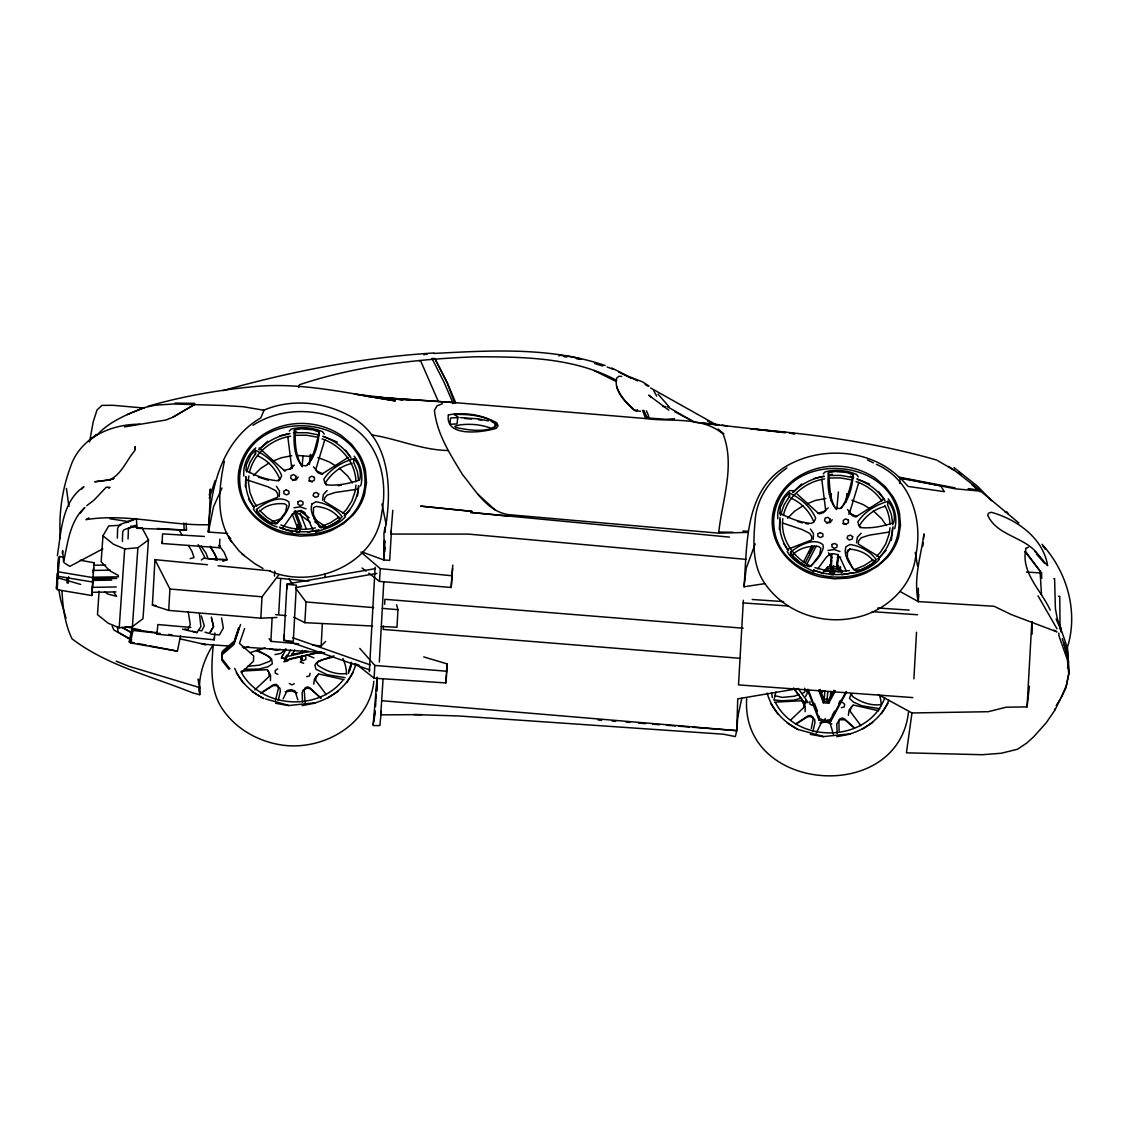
<?xml version="1.0" encoding="UTF-8"?>
<svg xmlns="http://www.w3.org/2000/svg" width="1128" height="1128" viewBox="0 0 1128 1128"><rect width="100%" height="100%" fill="white"/><g stroke="black" fill="none" stroke-linecap="round" stroke-linejoin="round"><path stroke-width="1.5" d="M1032.106 634.176L1032.12 621.951M305.829 656.947L305.829 659.415L303.319 660.486L300.795 659.175L300.725 656.707M295.31 435.211C294.958 445.941 296.481 457.7 302.374 466.809M1054.031 630.073L1056.95 631.863L1011.435 614.647L994.106 606.286L918.22 601.576L918.333 588.167M92.75 580.497L92.552 582.006L57.909 576.253L59.572 556.471L63.027 557.091M59.558 557.514L59.572 556.471M94.16 563.831L94.174 562.773L80.328 560.249M61.984 590.522C62.689 606.963 64.86 623.84 72.023 638.829C107.371 665.802 151.956 676.321 192.564 692.832L199.726 694.707C197.992 677.068 203.816 659.09 213.403 644.398M92.552 582.006L92.792 577.606L58.148 571.783M92.82 579.228L94.174 562.773M58.205 564.169L58.67 557.246L57.331 579.143M199.726 694.707L199.896 687.671L198.288 679.056L198.697 683.864M57.683 581.639L57.147 589.704L91.791 595.528L93.004 578.072M376.935 691.013L377.231 679.606M297.538 529.554L297.143 524.661L298.215 524.449L299.23 524.872L299.103 529.497L296.565 529.244M833.225 567.581L832.506 572.812L831.012 572.657L831.139 567.37L833.225 567.581L831.519 567.934M413.638 714.574L458.546 715.956L723.429 734.201L735.343 736.57L736.781 730.634L737.726 698.852L798.469 688.531M117.34 538.141L117.65 528.172L119.822 524.619L136.065 518.499M384.507 540.439L384.296 546.953L383.887 533.699L384.93 527.396L384.775 532.289M122.388 541.454L122.74 531.626L123.826 529.864L136.643 525.042M391.374 532.303L389.696 560.404L383.76 559.911L384.436 541.087M384.747 532.529L384.93 527.396M128.056 538.93L128.437 528.51L136.319 525.549M446.688 673.176L447.069 663.884L423.733 656.905M68.596 576.746L68.23 583.19L66.947 582.711L67.201 578.692M286.329 660.374L286.568 655.128M255.351 454.626L255.548 450.312C266.462 455.543 276.952 464.257 281.718 475.649L279.941 479.513L276.966 480.697C266.011 479.71 255.534 475.649 245.932 470.446L246.327 464.651L250.909 454.922L255.548 450.312M789.346 497.335L789.558 493.021C800.471 498.252 810.947 506.965 815.713 518.358L813.937 522.208L810.961 523.406C800.006 522.419 789.544 518.358 779.927 513.155L780.322 507.36L784.919 497.631L789.558 493.021M829.672 566.693L829.771 564.578M838.259 567.426L838.358 565.311L838.753 568.709M245.34 486.746L245.862 476.552M298.638 643.848L270.917 641.324L272.116 617.721M779.349 529.455L779.941 517.555M421.844 714.602L380.728 714.87L383.055 679.112M312.484 645.117L321.156 645.907L322.326 624.052M743.366 600.251L738.516 684.907L912.862 697.583M276.896 617.467L260.822 618.172L168.721 610.403L152.407 605.158L154.959 559.657L207.496 564.747M168.721 610.403L169.919 589.027L154.959 559.657M213.291 644.666C211.303 667.057 209.54 691.506 223.598 710.711C236.401 728.646 256.465 740.222 277.925 744.367C319.647 752.686 369.406 726.235 373.833 681.27M260.822 618.172L262.02 596.797L278.94 574.66M278.701 613.9L280.661 578.89M284.284 634.782L284.002 639.872L369.928 669.976M286.85 589.07L287.132 583.98L375.455 568.625M372.649 626.04L304.856 622.67L306.026 601.957L295.804 588.294M369.335 671.668L375.116 567.271M446.617 674.727L445.814 682.919L374.101 678.21L374.82 665.449L359.79 648.389M452.568 568.385L451.172 587.491L379.53 581.399L380.249 568.639L360.946 552.071M375.525 706.565L376.202 694.453M376.399 690.999L377.175 677.152L373.142 725.107L375.088 710.823L374.073 720.82M362.328 552.1L383.76 559.911L384.817 540.876M385.607 527.03C392.304 485.971 389.696 435.267 346.959 414.512C321.198 401.3 289.84 398.889 263.106 410.479M379.332 662.023L383.774 581.992M383.407 626.068L383.224 629.424L739.7 658.287M384.634 604.34L384.902 599.321L743.14 628.211M396.577 604.763L397.972 609.684L396.986 627.253L381.334 626.463M445.814 682.919L447.069 663.884M451.172 587.491L452.779 565.086M900.849 478.582L908.082 486.422L944.432 491.667L940.555 485.759L900.116 478.258C870.999 449.113 821.395 445.673 786.371 466.16C744.085 490.934 747.356 544.824 744.015 586.8L764.812 583.627M913.891 678.873L916.514 632.258M980.204 491.864L979.781 490.144L954.796 470.63L937.706 460.619M878.331 694.608L911.974 712.966L988.184 711.712L1006.246 707.2L1027.058 706.918L1031.824 621.909M219.875 545.614L219.396 547.743L162.037 543.484L162.587 533.868L204.337 536.463M219.396 547.743L219.889 539.156M214.856 633.005L214.221 639.83L156.947 634.162L157.074 631.99M324.934 577.423L325.132 574.053M274.442 576.126L274.753 571.078M214.221 639.83L214.362 637.715M80.596 584.389L57.133 577.606L56.4 588.548L56.922 583.768M92.002 592.679L93.215 578.875M99.109 591.213L97.487 614.647L108.161 623.206L119.201 627.788L132.413 626.618L142.988 618.722L148.473 539.889L142.452 528.595M120.696 525.281L108.725 525.916L102.958 535.814L101.153 561.758L109.599 570.669L118.496 575.562M119.201 627.788L124.686 548.927L113.632 544.345L102.958 535.814M132.413 626.618L137.884 547.757L148.473 539.889M746.228 559.389L468.754 534.122L390.88 534.052L392.798 510.307M692.902 727.264L736.781 730.634L738.149 712.008L737.923 716.224L741.815 698.246M117.453 626.956L118.087 632.145L131.764 639.928M56.64 584.262L57.528 573.066M353.642 461.465L353.868 458.645C342.263 461.972 330.518 468.825 323.863 479.174L324.906 483.306L327.613 484.941C338.499 485.83 349.342 483.418 359.635 480.077A27.89 23.533 20.4 0 0 353.854 458.659M384.803 551.663L385.17 547.249M830.603 567.638L831.59 555.737M836.962 568.174L837.949 556.273M887.637 504.174L887.863 501.354C876.259 504.681 864.513 511.534 857.858 521.883L858.916 526L861.623 527.65C872.494 528.538 883.337 526.127 893.63 522.786A27.89 23.533 20.4 0 0 887.849 501.354M899.876 591.396L918.22 601.576L918.812 594.639M922.93 546.022L923.226 542.554M923.522 539.071L923.959 533.868C920.815 556.95 913.313 577.818 918.22 601.576M830.589 566.919L831.731 553.749M57.697 570.176L58.092 565.621M93.173 572.798L93.61 567.934M301.867 656.425L301.402 661.642L302.078 655.636M57.81 579.975L58.106 576.634M842.574 572.206L839.655 567.807L833.705 566.2L827.726 566.792L827.346 570.853L831.844 570.401M833.705 566.2L833.338 570.246L839.288 571.868L839.655 567.807M156.947 634.162L157.85 624.545L190.843 627.45M208.863 526.846L208.37 532.078L227.644 533.431M321.55 651.801L285.017 660.5L285.342 657.004M805.603 700.671L805.293 704.041L794.027 688.686M830.786 500.606L831.406 493.796M831.392 565.283L831.872 560.038M836.807 509.01L838.386 491.991M824.103 699.642L824.92 690.9M837.159 567.525L838.132 557.049M827.021 700.234L827.839 691.492M846.07 502.059L846.86 493.542M830.208 698.387L830.857 691.408M848.933 514.312L849.243 510.913M1067.582 667.903L1068.456 662.249L1067.497 648.121L1057.288 618.595L1055.399 608.753L1054.595 578.565L1053.876 578.847M846.691 691.845L830.913 721.046L824.808 722.258L818.984 720.045L819.337 716.252M835.284 690.914L828.727 703.237L823.355 702.772L823.708 699.022L820.183 689.462M824.808 722.258L825.16 718.466M828.727 703.237L829.094 699.473L834.001 690.223M830.913 721.046L831.28 717.267M292.222 468.599L292.547 465.258M302.121 465.977L303.079 455.966M309.396 464.51L310.355 454.485M311.272 459.97L311.751 454.965M836.736 567.426L838.005 554.285M381.095 713.516L379.882 725.572L373.227 725.586M57.415 575.209L57.923 570.415M92.228 591.664L91.791 595.528M246.101 477.229C244.621 487.945 248.019 499.126 254.42 507.769M358.507 485.534C358.069 496.969 352.599 508.065 344.195 515.764M780.097 519.923C778.616 530.654 782.028 541.835 788.416 550.478M892.516 528.242C892.065 539.678 886.594 550.76 878.204 558.473M559.15 356.067L559.234 355.179L571.247 356.716L581.301 358.986M390.88 534.052L391.176 531.119M899.566 483.489L900.116 478.258L905.488 478.751L955.007 488.791L979.837 491.089M302.177 653.211L302.487 650.264M57.359 555.766C61.138 532.19 61.913 501.128 83.895 486.746L81.695 488.988M297.017 529.948L297.143 524.661M89.521 441.993L93.243 421.717L97.022 409.943L102.028 405.361L113.026 405.304L144.201 408.054M381.334 711.077L380.728 714.87M1027.058 706.918L1029.385 686.247M62.28 553.171L62.646 550.549L63.577 562.04C67.694 543.372 69.795 520.882 84.84 507.515L80.285 513.113M744.015 586.8L746.214 568.272L755.182 543.922M383.76 559.911L384.169 556.612M357.505 495.925L358.803 485.815M891.289 540.312L893.024 526.832M57.909 576.253L58.12 574.617M132.47 412.411L144.962 407.419L155.424 405.163L173.472 403.993L223.626 405.488L243.338 406.729L264.051 410.282L260.794 417.91C220.947 441.062 210.217 489.397 208.37 532.078L213.544 506.712L221.99 488.001M674.53 418.699L666.38 419.334L648.487 418.037L648.572 415.71L646.471 410.846M911.974 712.966L906.418 752.827L982.22 754.717L1001.241 753.25L1017.47 749.26L1026.945 742.929L1033.671 736.795L1046.234 722.808L1054.877 710.161L1065.791 688.221L1068.78 674.008L1067.398 659.852L1059.107 636.291M1025.972 548.405C1020.375 572.587 1041.158 590.099 1050.224 610.121M209.314 495.248L210.386 488.988L209.032 524.731C168.142 525.803 126.674 513.029 85.982 519.655L88.886 517.879M811.314 728.533L813.048 719.579L812.879 717.126L810.637 715.42L808.127 715.786L795.536 724.091M180.579 635.769L177.392 651.152L130.467 642.904L129.241 641.804L131.722 629.368L156.157 632.625M130.467 642.904L132.963 630.439L131.722 629.368M224.373 461.197C218.902 487.705 215.293 518.245 231.592 541.849M908.477 712.346C897.747 804.997 740.701 792.674 746.651 698.74M282.522 655.015L282 657.441L284.256 658.907M162.037 543.484L162.517 541.369M278.278 700.389L280.35 691.224L279.941 688.221L276.346 685.57L273.032 685.627L261.104 693.128M812.935 731.466L814.994 722.315L814.599 719.297L811.004 716.647L807.69 716.703L795.748 724.218M310.115 673.289L309.495 675.926L306.717 676.603M298.666 387.496L299.315 384.803C355.672 365.839 416.458 359.113 475.861 356.786C523.477 356.857 573.532 357.195 616.607 380.362M360.692 485.942C363.597 475.79 360.791 464.299 354.192 456.177M894.687 528.637C897.592 518.485 894.786 507.008 888.187 498.886M349.398 670.878L351.259 664.138M294.408 430.008C293.421 441.739 293.9 455.881 301.5 465.399L306.196 465.836C315.332 457.756 318.152 443.868 319.28 432.137L313.034 429.81L301.007 428.767L294.408 430.008L295.324 433.504M828.403 472.717C827.43 484.434 827.896 498.59 835.495 508.108L840.205 508.545C849.328 500.451 852.148 486.577 853.276 474.846L847.029 472.519L835.002 471.462L828.403 472.717C830.208 484.927 828.784 498.872 836.37 509.518M209.286 498.336L214.997 480.838M238.487 628.141L234.257 641.071L222.258 651.434L221.863 658.54L229.943 668.904M240.532 624.545L233.933 644.511L221.948 654.86L221.722 660.12L228.787 669.158M239.009 628.056L234.088 642.918L222.089 653.267M244.621 628.507L239.46 643.369L253.715 655.932L253.433 661.191L241.871 672.33M348.58 671.104L351.668 662.249M884.775 697.767C868.546 742.915 797.115 744.424 775.585 702.8M246.623 472.054L250.092 462.17L255.83 453.132M348.481 673.374L351.316 665.323M780.618 514.749L784.087 504.879L789.826 495.841M324.85 439.61L315.671 469.826L317.955 472.801L321.649 474.254L348.016 457.489M858.845 482.319L849.666 512.535L851.189 514.509M875.201 561.659L876.075 559.418C870.125 551.127 860.1 545.952 850.033 544.5L846 546.643C843.095 555.3 849.567 564.099 854.798 570.571L861.44 569.598L871.803 564.254L876.075 559.418M648.403 416.514L648.487 418.037M319.28 432.137C316.108 443.445 314.388 455.529 307.239 465.385M853.276 474.846C850.103 486.154 848.383 498.238 841.248 508.094M275.472 700.361L278.39 688.489L278.235 686.05L275.979 684.343L273.469 684.71L260.892 693.001M285.412 649.178L281.041 653.309L275.035 654.607M1061.166 697.64L1066.482 685.26L1069.161 671.442L1068.019 656.933L1063.789 642.833L1068.019 656.933L1064.127 643.778M182.51 629.17L187.558 630.397L190.265 624.602L188.207 611.545M278.461 481.036L279.589 478.653C275.514 468.881 267.844 460.351 258.072 456.079M294.253 465.131L289.91 468.853L283.889 470.503M828.248 507.84L823.905 511.548L817.885 513.212M816.291 733.045L821.931 721.539M1066.411 650.306C1079.242 613.97 1067.737 572.249 1041.948 544.274M283.128 698.824L287.287 690.449L291.264 689.603L295.057 690.999L297.863 699.966M279.293 496.475L279.434 490.863L276.402 486.295M813.302 539.184L813.429 533.558L810.412 529.004M809.002 553.397L812.132 547.207M803.122 562.689L811.906 545.642M806.661 564.508L816.249 545.994M285.017 660.5L290.686 649.742M805.195 562.928L814.162 545.938M286.174 648.995L281.281 658.202L286.23 658.625M834.621 690.829L828.883 701.63L823.51 701.165L819.393 690.012M294.718 649.855L292.222 654.48L307.013 651.11M832.111 715.73L834.593 711.119M838.753 703.421L840.402 700.347M846.014 691.732L831.082 719.41L824.963 720.609L819.139 718.395L808.127 689.363M270.452 680.579L270.565 675.263L267.576 670.06M805.096 711.669L805.223 706.339L802.234 701.137M210.189 632.103L213.46 626.421L211.472 618.144M297.425 527.072L295.423 530.498L296.171 531.824L299.005 532.106L300.048 530.921L298.582 527.185M1056.189 705.634L1060.334 698.965M851.062 693.903L849.511 698.345L853.318 702.011L861.623 705.733L879.784 708.751M346.818 682.567L353.261 672.344M881.476 713.643L887.919 703.421M282.141 528.708L291.969 515.002L295.846 511.365L299.808 511.026L303.629 511.985L306.689 516.201L312.964 529.948M817.814 568.808L825.964 557.697L829.855 554.059L833.803 553.721L837.625 554.694L840.684 558.91L846.381 571.219M187.558 630.397L196.977 632.596L200.883 626.632L199.43 613.674M298.243 476.989L296.1 479.95L292.448 480.218M832.238 519.698L830.095 522.645L826.443 522.913M847.029 552.706L850.019 548.631M839.486 703.519L841.474 700.798M256.465 509.518C264.248 503.074 279.688 494.332 288.909 501.946L289.318 504.822C287.4 512.69 281.676 519.106 275.443 524.012L269.014 521.996L259.877 514.946L256.465 509.518L257.128 511.886M790.46 552.226C798.257 545.769 813.697 537.027 822.918 544.655L823.327 547.531C821.395 555.385 815.671 561.814 809.453 566.707L803.009 564.691L793.872 557.655L790.46 552.226L791.123 554.595M805.632 696.498L807.408 692.86L806.308 690.167M823.327 571.981L827.726 566.792M825.329 571.529L827.529 568.949L832.013 568.498M276.811 523.829L285.581 512.112L286.879 505.527L284.637 503.807C275.923 503.06 266.377 504.695 259.976 511.054M345.126 515.172L349.736 510.166M810.806 566.538L819.577 554.821L820.874 548.222L818.632 546.516C809.312 545.599 799.385 547.87 792.716 554.779M877.979 559.135L886.044 550.379M97.177 434.872C109.458 421.477 126.858 414.455 143.439 407.955M342.785 513.325L346.437 509.602L351.823 501.072L355.038 491.568A53.566 47.023 3.2 0 0 355.898 485.068M876.78 556.034L880.432 552.311L885.818 543.781L889.033 534.277A53.566 47.023 3.2 0 0 889.907 527.777M108.824 488.297L109.966 487.324L106.243 487.211L94.019 500.127L86.771 505.682M253.588 475.522L260.498 468.571L268.943 463.114M342.672 680.522C317.053 712.346 260.413 707.947 240.941 671.71M787.584 518.217L794.493 511.28L802.939 505.809M259.13 449.818C266.842 441.499 277.544 435.944 288.669 433.998M793.139 492.527C801.218 483.771 812.583 478.173 824.328 476.397M289.247 431.107L291.264 429.077C301.613 426.539 312.794 427.498 322.566 431.756L324.272 434.097M823.243 473.802L825.273 471.786C835.608 469.248 846.804 470.207 856.575 474.465L858.281 476.806M321.156 645.907L325.654 641.451M299.23 524.872L297.524 525.239M345.422 516.68C337.808 525.634 326.161 528.553 315.6 532.049M879.417 559.389C872.367 566.834 862.765 571.811 852.599 573.221M821.043 693.114L823.341 690.914M259.031 449.48L267.703 441.231M621.725 376.399L618.891 376.287L616.776 377.965C613.35 391.148 625.857 402.344 634.528 410.521L636.319 410.902L637.517 409.76M793.026 492.175L801.698 483.94M255.718 447.901C247.709 454.669 242.746 465.54 243.845 476.072M289.825 469.459L291.687 467.767L287.781 436.451M822.89 513.014L825.682 510.476L821.776 479.16M254.857 689.913L269.084 676.504L269.113 672.753L267.223 669.665L241.519 671.104M790.827 719.875L803.728 707.58L803.77 703.844L801.881 700.742L774.499 702.18M786.935 467.993C769.902 479.527 757.438 497.8 755.295 518.499C753.307 540.89 751.53 565.339 765.588 584.544C784.989 611.968 821.099 624.785 853.67 617.975C884.535 612.504 912.665 587.336 915.823 555.173C923.099 520.262 911.156 479.527 876.428 464.355M201.348 560.01L204.774 557.331L198.161 544.627M339.542 519.966L331.435 525.281L323.778 528.327M874.891 561.786L865.43 567.99L856.251 571.628M339.119 517.047L330.151 522.899L320.056 527.002M873.114 559.756L864.147 565.607L854.051 569.711M327.289 698.288L338.019 691.337M861.947 729.379L872.677 722.413M277.685 668.932L275.218 670.483L275.274 673.176L277.869 674.304M293.985 507.797L300.104 506.81L306.012 508.841M827.98 550.492L834.1 549.519L840.007 551.55M172.654 417.346L194.495 404.515L172.654 417.346L166.028 419.969L124.545 426.906M883.506 499.337L855.659 516.962L851.95 515.496M285.144 691.831L291.25 690.928L297.172 692.803M819.788 722.921L825.893 722.019L831.815 723.894M102.831 548.871L69.781 566.383L64.338 562.914M252.926 425.284C281.38 407.039 319.591 407.194 348.397 424.579C379.276 442.106 388.159 479.583 381.814 512.464C376.442 563.859 314.261 590.071 269.62 571.022M318.308 674.234L314.5 678.859L313.711 684.202M852.965 705.31L849.158 709.949L848.355 715.279M136.474 518.725L136.897 528.299L142.156 527.622M254.463 506.303L277.657 497.265L277.671 493.881L275.782 490.708L268.083 486.831L247.399 480.02M788.458 549.012L811.652 539.974L811.681 536.59L809.777 533.417L802.078 529.54L783.058 523.166M452.427 403.57L454.542 402.597L645.681 418.558C671.132 422.098 701.954 415.95 723.09 434.04C735.47 465.681 722.047 500.79 718.649 533.163L508.375 514.622C486.746 511.195 475.325 489.989 462.55 474.662C450.467 454.781 436.987 434.153 434.435 410.423L437.001 405.868L442.387 403.725M1025.493 548.546L1028.468 547.263M802.135 693.367L804.49 692.366L805.603 690.054L804.645 688.235M294.309 683.779L291.715 684.879L289.304 683.399M127.351 414.54L131.088 413.017M327.134 490.553L323.369 494.529L322.552 500.155M861.143 533.262L857.365 537.238L856.547 542.864M273.512 460.915L281.45 457.714L291.771 455.754M807.521 503.624L815.445 500.423L825.766 498.463M126.04 522.645L134.049 519.641M222.808 561.279L227.165 559.699L224.077 552.226L218.931 545.444M798.934 694.524L794.126 696.244L782.353 697.4L774.95 695.736M243.789 648.318L248.653 646.725M352.035 463.354C341.107 465.808 331.59 473.125 325.611 482.502L326.288 485.04M884.549 506.542C874.172 509.024 865.331 516.342 859.621 525.211L860.283 527.749M272.158 521.658L282.085 518.485M250.19 652.619L265.066 647.895M280.336 649.333L276.473 650.433L269.62 648.797M333.973 655.89L318.265 661.121L316.982 662.742L317.659 665.21C325.978 670.991 336.2 674.995 346.437 673.501M147.867 406.32C183.215 396.097 219.593 389.809 256.197 386.425C303.15 382.307 349.384 393.601 395.434 400.905L354.474 394.081L402.809 399.82L384.056 397.972M190.124 558.656L194.03 557.57L191.986 551.38L188.432 545.473M222.907 390.64C291.785 371.197 362.37 357.421 433.885 352.979M801.19 698.218L793.915 700.121L781.901 700.784L774.175 699.91M333.352 657.046L322.862 659.683L316.404 662.813L314.895 665.224L315.953 669.2L326.965 674.643L345.126 677.674M841.375 707.693L844.153 707.002L844.759 704.38L842.602 702.462M288.655 656.214L308.593 651.476M821.607 513.31L819.041 513.903L797.087 494.008M279.871 435.775L290.023 433.462M293.407 432.687L296.791 431.911M813.866 478.483L824.032 476.157M829.108 475.001L832.492 474.239M321.268 651.787L289.529 658.893L287.414 661.121L283.734 661.812M302.135 705.62L315.177 703.082M836.793 736.697L849.821 734.173M290.657 436.198C277.953 438.073 266.25 445.024 258.002 454.81A53.665 47.108 3.2 0 0 249.415 472.773M315.346 527.904C303.954 530.541 291.673 529.469 280.886 524.957M824.653 478.906C811.948 480.782 800.245 487.733 791.997 497.504A53.665 47.108 3.2 0 0 783.41 515.482M849.356 570.613L833.465 571.91M319.069 529.85L309.142 531.725L299.019 531.753M853.064 572.559C840.036 575.844 825.879 575.224 813.471 569.922M295.508 587.575L376.907 573.405M307.93 532.021L316.503 530.583M841.939 574.73L852.204 572.996M786.061 432.602L694.665 422.295L674.784 411.762M139.844 424.213C110.53 424.072 79.651 437.932 70.26 467.556C61.927 490.13 58.628 514.579 60.32 538.578M337.892 485.66L341.262 485.223M371.817 434.929C397 438.75 421.816 450.086 448.084 450.523M110.304 479.809L94.766 481.769L109.726 479.879L108.246 480.288L113.998 478.512L109.134 480.034C121.556 474.789 126.491 460.154 134.895 450.509L135.12 446.603L135.318 449M1005.062 511.999L1007.304 512.183L1008.291 513.917M423.733 354.657L427.131 354.248M315.29 702.8L289.135 705.479L265.503 698.951M849.948 733.877L823.792 736.556L798.469 729.576A63.492 55.737 3.2 0 1 767.181 693.086M837.272 557.429L840.67 557.105M247.709 666.31L259.468 665.168L269.832 661.276L270.946 658.963L270.001 657.159L257.283 650.109M358.281 489.101L335.242 492.471L327.176 495.079L324.737 497.885L324.201 501.227L345.901 514.622M124.686 548.927L137.884 547.757M888.92 532.106L869.251 535.165L861.186 537.788L858.746 540.594L858.196 543.936L879.896 557.331M214.757 559.714L217.422 559.516L210.471 546.29M433.942 353.445C490.92 350.455 550.224 346.789 605.101 365.5M313.091 653.422L320.281 653.027M881.095 704.577C870.858 706.086 860.622 702.067 852.303 696.3L851.64 693.833M742.858 531.02L748.4 531.288M1058.487 596.261L1059.756 596.247L1059.996 623.967L1061.11 631.68L1059.784 627.647M93.469 565.241L105.665 565.043M92.961 570.43L110.375 570.148M92.425 577.212L118.539 576.803M92.792 578.481L111.94 578.185M92.383 578.847L116.762 578.467M92.524 580.426L111.672 580.116M91.904 587.364L116.283 586.969M91.579 592.299L115.944 591.918M295.353 435.295L306.576 435.225L317.617 437.213M829.348 478.004L840.586 477.919L851.612 479.908M296.988 455.416L312.71 456.6M295.296 432.743L307.112 432.729L318.731 434.9M829.291 475.452L841.107 475.424L852.74 477.595M213.953 559.319L227.165 559.699L218.931 559.389M732.96 532.247L719.565 532.092L718.649 533.163L748.231 532.388M174.953 403.105L194.791 403.373M313.894 657.85L308.156 655.565M793.111 490.694L789.727 490.609C781.704 497.377 776.741 508.249 777.841 518.781M434.929 358.648L447.252 382.998L454.542 402.597L373.833 397.014M136.897 528.299L186.501 530.132L186.12 523.18M718.79 424.692L700.939 422.859M662.629 406.461L665.816 406.616M157.511 528.482L186.501 530.132M460.605 417.628L478.455 418.869L488.368 420.913M374.679 397.239L379.953 397.592M383.464 397.817L454.542 402.597M322.735 473.816L317.024 471.166L313.528 466.795M856.73 516.525L851.02 513.874L847.523 509.504M1026.395 572.023L1039.903 572.911M636.319 410.902L640.492 411.17M752.207 599.49L783.593 601.619M877.767 607.992L909.154 610.107M743.112 602.944L788.458 606.004M872.17 611.672L917.501 614.746M230.112 646.118L202.081 644.144L205.804 644.638L180.142 638.899M242.379 646.978L324.709 652.76M598.15 720.002L601.647 720.27M612.18 721.074L615.691 721.342M626.223 722.146L629.734 722.413M638.504 723.09L645.526 723.626M652.548 724.176L659.57 724.712M666.577 725.248L675.362 725.924M678.873 726.192L689.391 726.996M374.82 665.449L446.476 671.202M177.392 651.152L149.869 645.893M464.651 418.502L471.532 419.066M306.026 601.957L373.678 607.639M382.35 608.373L397.972 609.684M205.141 558.36L217.422 559.516L208.976 558.67M169.919 589.027L262.02 596.797M291.771 653.817L296.89 654.24M823.708 699.022L829.094 699.473M381.941 700.728L736.781 730.634M210.95 634.162L219.438 634.937L223.33 628.056L221.567 617.947M370.576 396.562L365.401 396.083L368.729 396.45M374.031 396.887L410.268 400.257M277.812 578.142L309.03 581.033M275.754 614.661L286.159 615.634M729.463 537.111L470.644 512.436L508.39 516.06M899.425 477.257L955.078 487.888M218.014 565.777L270.551 570.881M152.407 605.158L155.918 605.496M373.833 396.957L380.658 397.634M380.249 568.639L451.834 575.759M784.651 432.616L750.698 428.795C811.638 433.97 872.48 442.106 931.488 458.588L936.762 460.069M789.741 433.194L794.845 433.758M132.963 630.439L160.176 633.485M168.678 634.429L172.076 634.81M244.156 669.341L259.271 669.031L267.999 666.747L272.341 663.772L271.651 659.076L266.081 654.931L256.394 650.588M563.845 356.645L566.961 357.026M789.558 433.053L794.789 433.73M968.191 488.593L979.781 490.144L979.823 491.427M722.019 425.171L726.883 425.89M109.909 518.753L128.662 521.601M878.698 710.767L853.276 705.042L850.836 707.778L850.272 711.472L860.96 725.755M344.04 679.676L318.632 673.966L316.192 676.687L315.628 680.395L326.316 694.679M810.285 734.37L823.468 736.739M275.627 703.28L288.81 705.649M805.477 523.462L808.593 524.041M830.279 571.642L814.881 567.666M297.327 531.753L285.708 529.582L279.476 527.213M607.146 366.995L612.659 369.067M129.241 641.804L134.401 642.819M137.842 643.51L146.428 645.216M636.009 410.225L634.303 409.873C626.872 403.57 619.949 395.886 616.762 386.509M478.427 419.644L481.726 420.335M130.82 526.085L140.788 528.228M576.479 358.676L579.693 359.395M125.377 626.632L140.774 630.087M842.87 523.73L846.395 524.548M308.875 481.021L312.4 481.839M833.507 568.343L839.458 569.95L841.403 572.883M198.415 630.03L201.701 630.919L204.295 625.814L201.334 615.93M204.986 632.159L209.554 633.499L213.657 626.604L211.288 617.058M199.896 687.671L128.888 666.267L116.198 661.205M797.44 521.39L802.36 522.899M258.509 477.186L268.365 480.19M185.02 628.902L188.009 629.833M192.493 631.215L196.977 632.596M594.569 363.47L602.789 366.064M813.584 570.218L823.454 573.63M279.589 527.509L292.73 532.063M66.439 488.424L68.893 506.472M292.547 637.673L370.21 664.885M300.189 662.051L303.7 663.292M354.389 663.56L359.338 665.365M827.191 721.159L829.715 722.089L833.423 734.384M856.067 481.585C866.389 485.096 875.92 491.893 881.87 501.1M322.072 438.891C334.198 442.839 344.477 451.651 350.794 462.663A53.566 47.023 3.2 0 1 355.94 481.797M277.135 526.987C267.435 523.885 258.777 517.428 253.222 508.869M857.407 479.386C868.518 483.193 878.67 490.68 884.888 500.705M323.412 436.677C334.522 440.484 344.66 447.971 350.893 457.996M630.792 377.358L642.466 381.828L648.995 386.072M851.908 500.226L863.258 504.625L869.025 508.206M317.913 457.531L329.249 461.916L335.03 465.497M709.061 423.24L712.205 424.523M850.526 476.242L853.713 477.553M856.899 478.864L869.674 484.109M322.904 436.155L337.272 442.049M812.527 705.395L809.918 704.253L809.862 701.574M419.052 360.537L420.871 361.397L438.341 401.498M593.977 370.548L616.071 381.405M867.488 459.956L873.453 462.889M618.722 372.071L630.848 378.077M611.799 368.038L637.616 380.883M645.216 384.662L648.247 386.171M293.83 617.185L304.856 622.67M707.425 420.857L715.194 424.904M790.714 498.054C801.007 502.397 809.354 511.026 813.584 521.362M650.574 387.961L716.379 424.861M491.258 421.322L494.191 422.986L495.404 425.143L493.937 427.23L491.23 428.33C481.12 424.424 470.066 423.564 459.463 424.96L454.824 426.257L455.839 427.526C468.374 430.036 482.291 432.348 494.543 427.54L496.306 425.214L495.121 422.944C483.334 415.034 467.725 414.216 454.119 414.441L458.941 417.642M122.882 627.633L131.849 632.723M121.739 627.253L130.862 632.456M130.975 639.773L113.9 630.03L112.165 626.153M667.593 406.827L694.665 422.295M263.021 568.47L254.787 563.69L241.843 553.806M810.426 565.988C794.972 558.332 783.142 542.878 782.494 525.31A53.665 47.108 3.2 0 1 782.846 518.725M276.43 523.279L267.167 517.555L259.482 510.293M804.645 565.523L799.117 562.026L791.024 554.341M272.031 523.688L265.122 519.331L257.029 511.647M786.963 722.695L797.919 729.633M252.319 691.605L263.275 698.542M300.894 510.237L305.279 513.141M314.049 518.951L325.738 526.677M948.733 466.47L954.387 470.432M980.881 491.329L1018.908 523.039M953.978 467.584L977.722 486.408L991.526 500.705M813.922 571.699C804.109 566.538 793.097 561.73 787.231 551.564M104.974 591.989L107.809 594.061L116.635 596.303L113.575 592.045M299.357 510.519L309.114 517.724M314.698 521.841L320.267 525.958M294.859 510.928L310.186 522.25M362.017 568.004L366.064 571.092M368.757 573.151L379.53 581.399M357.858 665.294L374.101 678.21M668.791 410.169L648.727 395.167L651.378 397.394M958.8 472.195L961.437 474.38M718.071 429.021L723.88 433.843M259.116 447.985L285.046 471.194M978.512 490.271L971.969 484.518L978.244 490.031M244.212 555.512L239.178 551.084L228.519 537.703M477.68 494.078L495.023 509.87M873.368 510.899L881.814 518.88L886.354 525.577M339.359 468.19L347.805 476.171L352.345 482.869M1039.875 557.204C1027.495 536.406 997.716 537.28 987.691 515.214L988.593 513.155L991.371 512.295C1016.864 519.43 1043.174 538.07 1047.644 565.664L1043.188 560.87M854.446 727.969L844.435 718.818L842.024 717.972L839.486 719.269L838.894 721.723L839.105 730.831M320.888 698.035L309.777 687.742L307.366 686.881L304.842 688.193L304.236 690.632L305.152 702.829M1034.799 551.296L1042.864 560.052M1036.477 554.13L1044.852 563.563M854.375 728.025L844.9 719.819L839.401 719.763L836.75 724.049L837.216 733.482M320.789 698.133L310.242 688.729L307.07 688.052L303.037 690.124L302.092 692.959L302.558 702.391M873.692 561.589C868.377 553.777 859.198 549.914 850.019 549.139L847.48 550.436L847.368 557.204L852.895 568.864M339.697 518.88C334.367 511.069 325.188 507.205 316.009 506.43L313.485 507.741L313.373 514.495L319.717 527.467M658.019 394.095L669.144 406.87M228.66 536.11L230.803 538.789M1024.971 551.592L1040.072 571.219L1041.496 594.752M1043.188 545.98L1045.557 549.223L1042.878 545.543M288.655 578.734L292.73 584.205M1025.592 551.564L1041.595 573.01L1041.722 578.241M878.515 491.526L884.606 499.704M345.535 450.185L350.596 457.009M828.474 552.819L832.196 557.937M793.59 687.939L803.841 702.194L808.17 702.561L798.187 688.559M210.682 547.898L214.602 553.481L217.196 559.657M201.122 546.022L206.057 553.242L208.06 558.727M256.564 506.021L253.645 501.734L249.922 492.442L248.498 482.615A53.665 47.108 3.2 0 1 248.851 476.03M770.946 703.83L777.841 713.996M269.141 638.716L270.917 641.324M236.302 672.753L243.183 682.905M783.537 543.329L788.077 550.394M248.625 499.21L254.082 507.685M179.521 530.696L182.186 535.137M653.606 390.542L656.679 396.069M1057.021 628.86L1038.028 595.838M643.806 410.282L647.416 418.164M1056.118 619.089L1059.347 626.294M66.03 618.243L60.574 599.772L58.783 589.493M887.496 504.583L891.402 514.424L892.854 524.788M353.501 461.874L357.407 471.715L358.619 480.359M300.161 513.127L306.407 529.159M642.537 410.38L645.681 418.558M292.18 513.973L297.045 526.691M295.606 511.181L301.669 527.086M294.07 511.492L300.739 528.99M814.444 703.35L817.504 711.415M807.352 689.391L818.984 720.045M818.646 690.04L823.355 702.772M381.941 504.019L385.987 523.787M1062.28 638.702L1067.751 655.988L1066.566 652.125L1066.75 655.283M1054.525 709.075L1054.779 709.864M779.927 513.155L780.576 515.482M1060.63 628.578L1059.784 624.644L1061.11 631.68M304.687 650.757L304.927 652.139M915.231 552.41L917.586 566.214M771.566 692.55L772.356 697.654M199.106 688.658L199.374 691.859M831.139 567.37L831.533 572.249M1067.37 650.334L1068.188 664.448M1058.797 633.076L1058.966 635.402M183.808 522.969L184.202 529.977M884.789 505.372A53.566 47.023 3.2 0 1 889.95 524.506M342.94 658.498A53.566 47.023 3.2 0 1 346.606 674.586M355.842 664.321A63.492 55.737 3.2 0 1 352.867 672.147A63.535 55.765 3.2 0 1 315.29 702.8M263.825 698.458A63.492 55.737 3.2 0 1 234.694 668.354M774.16 699.966A53.665 47.108 3.2 0 1 776.036 691.957M879.826 695.905A53.566 47.023 3.2 0 1 881.264 705.677M888.85 700.178A63.492 55.737 3.2 0 1 849.99 733.891M314.43 477.426L314.402 480.119L311.878 481.529L309.354 480.302L309.298 477.609L311.836 476.157L314.43 477.426M848.425 520.135L848.411 522.814L845.873 524.238L843.349 523.011L843.293 520.318L845.831 518.866L848.425 520.135M286.949 584.389L283.861 640.563L293.294 641.353L296.368 585.178L286.949 584.389M840.43 566.933L840.261 569.146L840.43 566.933M366.473 482.587L364.64 494.191A63.831 56.033 3.2 0 1 352.993 515.144L343.631 523.533L332.563 529.934A61.518 54.003 3.2 0 1 313.528 535.462L300.147 536.124L286.907 534.305A63.831 56.033 3.2 0 1 262.894 523.759C251.135 515.468 241.984 503.046 239.178 488.791A66.496 58.374 3.2 0 1 238.783 471.18L240.067 465.413A63.831 56.033 3.2 0 1 251.727 444.46C268.027 426.454 294.478 419.827 317.8 425.298A63.831 56.033 3.2 0 1 341.826 435.845L351.513 444.192L358.958 454.006A61.518 54.003 3.2 0 1 365.528 470.813L366.473 482.587M900.468 525.295L898.649 536.9A63.831 56.033 3.2 0 1 886.989 557.852L877.626 566.242L866.572 572.643A61.518 54.003 3.2 0 1 847.537 578.17L834.142 578.819L820.902 577.014A63.831 56.033 3.2 0 1 796.89 566.467C785.13 558.177 775.979 545.755 773.173 531.499A66.496 58.374 3.2 0 1 772.779 513.889L774.062 508.122A63.831 56.033 3.2 0 1 785.722 487.169C802.022 469.149 828.474 462.536 851.809 468.007A63.831 56.033 3.2 0 1 875.821 478.554L885.508 486.901L892.967 496.715A61.518 54.003 3.2 0 1 899.538 513.522L900.468 525.295M298.102 501.678L297.877 504.089L300.302 505.654L302.882 504.54L303.108 502.129L300.753 500.761L298.102 501.678M832.111 544.387L831.872 546.798L834.297 548.349L836.877 547.249L837.117 544.838L834.762 543.456L832.111 544.387M457.714 417.656L457.051 423.945L449.875 424.255L450.608 417.966L457.714 417.656M296.072 476.453L295.606 479.104L292.829 479.894L290.573 478.06L291.123 475.424L293.83 474.606L296.072 476.453M830.081 519.162L829.616 521.813L826.824 522.602L824.582 520.769L825.118 518.133L827.839 517.315L830.081 519.162M364.88 485.322C356.504 557.006 235.23 547.348 239.813 474.733C248.259 403.189 369.335 412.834 364.88 485.322M898.875 528.031C890.514 599.715 769.24 590.057 773.822 517.442C782.254 445.884 903.331 455.543 898.875 528.031M318.688 494.05L318.082 496.475L315.304 497.293L313.119 495.714L313.725 493.317L316.517 492.428L318.688 494.05M852.683 536.759L852.077 539.17L849.299 540.002L847.114 538.409L847.72 536.026L850.512 535.137L852.683 536.759M448.38 414.963C444.883 437.918 483.165 432.32 496.235 428.316L498.097 425.806L496.828 422.901C482.826 414.78 463.918 411.791 448.38 414.963M311.991 503.934C309.1 512.591 315.572 521.404 320.789 527.862L327.444 526.889L337.794 521.559L342.08 516.709C336.13 508.432 326.091 503.243 316.037 501.791L311.991 503.934M832.083 568.639L829.418 573.207L830.18 574.533L833.014 574.801L834.043 573.63L832.083 568.639M88.929 440.681L88.393 441.161L96.698 434.506L88.929 440.681M286.244 489.904L283.791 491.103L283.861 493.585L286.456 494.868L288.979 493.669L288.838 491.188L286.244 489.904M820.253 532.613L817.8 533.812L817.87 536.279L820.465 537.562L822.989 536.378L822.848 533.896L820.253 532.613M434.858 358.577L431.982 358.464L444.192 382.547L452.821 402.625L455.754 402.893L447.266 382.73L434.858 358.577M471.856 511.365L420.927 506.148L471.856 511.365"/></g></svg>
